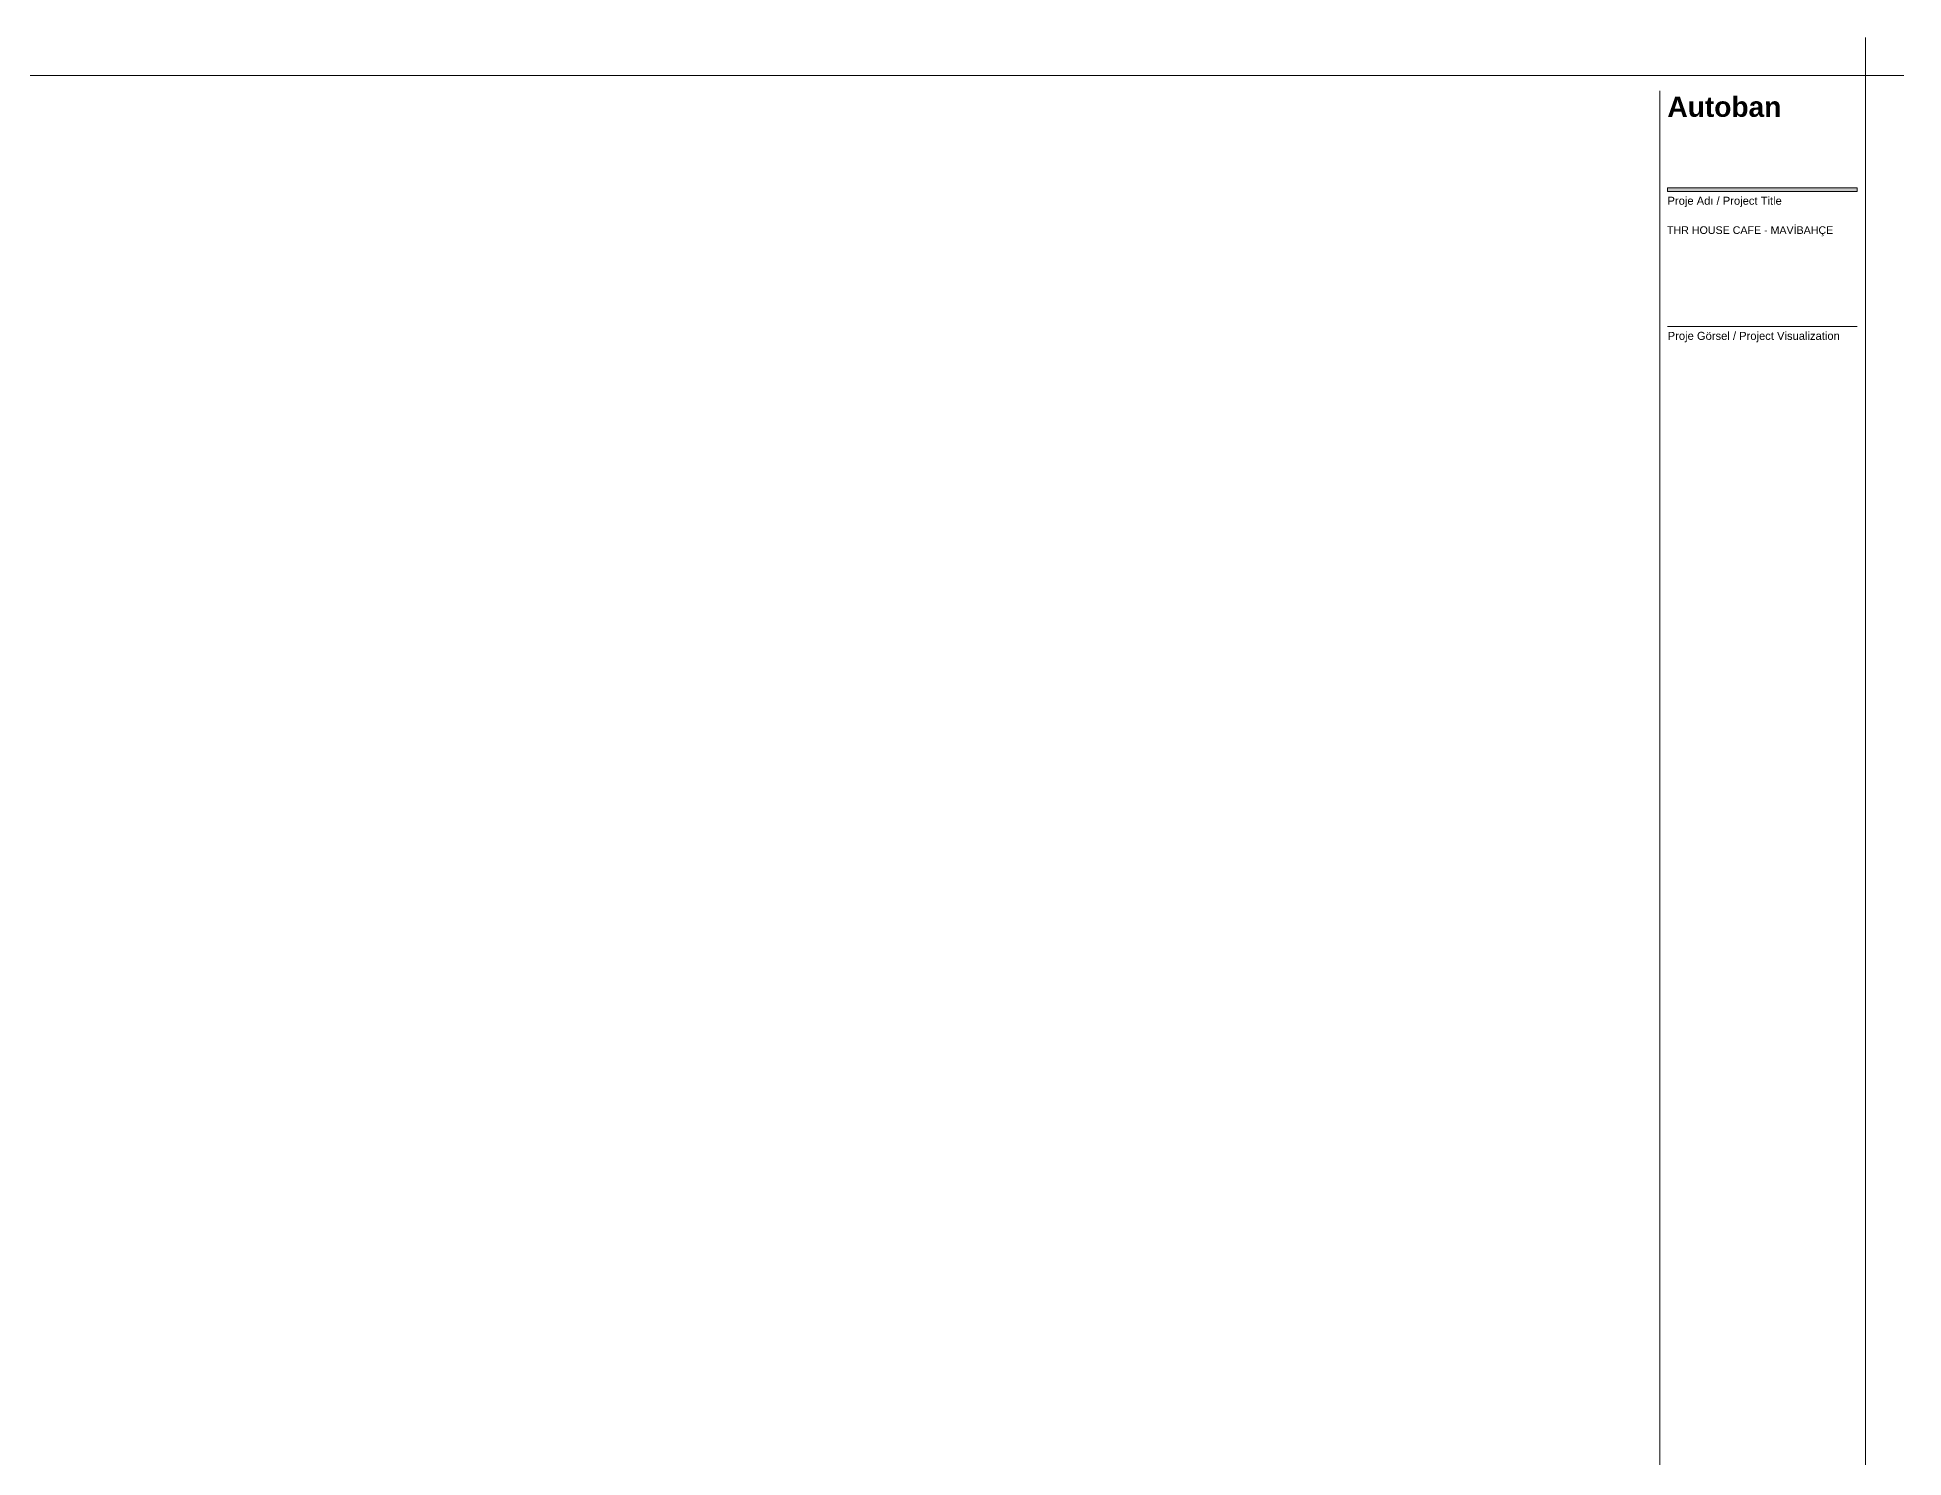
# Model space of a CAD drawing. Header units: millimetres. Extents: x 29001 to 40804, y -8833 to -5892.
# Drawn here: x 36573 to 37552, y -6637 to -5892 of the extents above; entities that cross this region are included whole.
import ezdxf
from ezdxf.enums import TextEntityAlignment as Align

# ---------------------------------------------------------------- set-up
doc = ezdxf.new("R2010")
doc.units = ezdxf.units.MM
for name, color, linetype, lineweight in [('xxx_Auto_Yardimci_Antet', 7, 'Continuous', 0), ('xxx_Auto_Yardimci_Lejand', 7, 'Continuous', 0), ('xxx_Auto_Yardimci_Metraj', 81, 'Continuous', 0)]:
    doc.layers.add(name, color=color, linetype=linetype, lineweight=lineweight)
doc.styles.add('AUTOBAN', font='')
doc.styles.add('BASLIK', font='')
doc.styles.get('AUTOBAN').set_extended_font_data('Helvetica Normal Tr')
doc.styles.get('BASLIK').set_extended_font_data('Arial', bold=True)

# ---------------------------------------------------------------- blocks, each defined once
blk = doc.blocks.new('AUTO_LAYOUT_A0')
at = {"layer": 'xxx_Auto_Yardimci_Lejand'}
h = blk.add_hatch(color=172, dxfattribs=at)
h.dxf.hatch_style = 1
h.paths.add_polyline_path([(36.8, 80.956), (41.781, 80.956), (41.781, 81.056), (36.8, 81.056)])
at = {"layer": 'xxx_Auto_Yardimci_Antet', "color": 3}
blk.add_lwpolyline([(42, 85), (42, 84), (43, 84)], dxfattribs=at)
at = {"layer": 'xxx_Auto_Yardimci_Lejand', "color": 172}
for points in [[(36.6, 83.6), (36.6, 0.4)], [(36.8, 77.412), (41.781, 77.412)]]:
    blk.add_lwpolyline(points, dxfattribs=at)
blk.add_lwpolyline([(36.8, 80.956), (41.781, 80.956), (41.781, 81.056), (36.8, 81.056)], close=True, dxfattribs=at)
at = {"layer": 'xxx_Auto_Yardimci_Metraj', "color": 1}
blk.add_lwpolyline([(42, 84), (-76.8, 84), (-76.8, 0), (42, 0)], close=True, dxfattribs=at)
at = {"layer": 'xxx_Auto_Yardimci_Lejand', "color": 172, "style": 'BASLIK'}
blk.add_text('Autoban ', height=0.528, dxfattribs=at).set_placement((38.398, 82.915), align=Align.CENTER)
at = {"layer": 'xxx_Auto_Yardimci_Lejand', "color": 5, "insert": (36.802, 80.819), "char_height": 0.21, "attachment_point": 1, "style": 'AUTOBAN'}
blk.add_mtext_dynamic_manual_height_columns('{\\C172;Proje Adı / Project Title}', width=4.8996, gutter_width=50, heights=[0.414], dxfattribs=at)
at = {"layer": 'xxx_Auto_Yardimci_Lejand', "color": 172}
note = blk.add_mtext_dynamic_manual_height_columns('Proje Görsel / Project ', width=4.8996, gutter_width=50, heights=[0.414, 0], dxfattribs=dict(at, insert=(36.808, 77.275), char_height=0.21, attachment_point=1, style='AUTOBAN'))
for column, words in zip(note.columns.linked_columns, ['Visualization']):
    column.text = words
at = {"layer": 'xxx_Auto_Yardimci_Lejand', "style": 'AUTOBAN'}
for tag, p in [('PROJEADI', (36.802, 80.231)), ('REVIZYON', (37.278, 12.602)), ('REVIZYON', (37.278, 12.167)), ('REVIZYON', (37.278, 11.732)), ('REVIZYON', (37.278, 11.297)), ('ÇİZİMADI', (36.802, 10.22)), ('PNO', (38.791, 9.704)), ('OLCEK', (38.791, 9.269)), ('ÇİZEN', (38.791, 8.834)), ('KONTROL', (38.791, 8.399)), ('TARIH', (38.791, 7.964)), ('PROJENO', (38.791, 7.529))]:
    blk.add_attdef(tag, text='', height=0.2, dxfattribs=at).set_placement(p, align=Align.TOP_LEFT)
for tag, p in [('TARIH', (41.806, 12.602)), ('TARIH', (41.806, 12.167)), ('TARIH', (41.806, 11.732)), ('TARIH', (41.806, 11.297)), ('PNO', (38.677, 9.704)), ('SIZE', (41.803, 9.704))]:
    blk.add_attdef(tag, text='', height=0.2, dxfattribs=at).set_placement(p, align=Align.TOP_RIGHT)
for tag, p in [('PRJT', (38.677, 6.778)), ('DC', (39.765, 6.778)), ('SSN', (40.788, 6.778))]:
    blk.add_attdef(tag, text='', height=0.2, dxfattribs=at).set_placement(p, align=Align.TOP_CENTER)

msp = doc.modelspace()

# ---------------------------------------------------------------- block references
at = {"layer": 'xxx_Auto_Yardimci_Lejand', "color": 5}
ref = msp.add_blockref('AUTO_LAYOUT_A0', (36692.41, -7591.9), dxfattribs=dict(at, xscale=20, yscale=20, zscale=20))
ref.add_attrib('PROJEADI_001', 'THR HOUSE CAFE - MAVİBAHÇE', (37428.22, -5995.02), dxfattribs={"height": 4, "style": 'AUTOBAN'})

doc.saveas('drawing.dxf')
